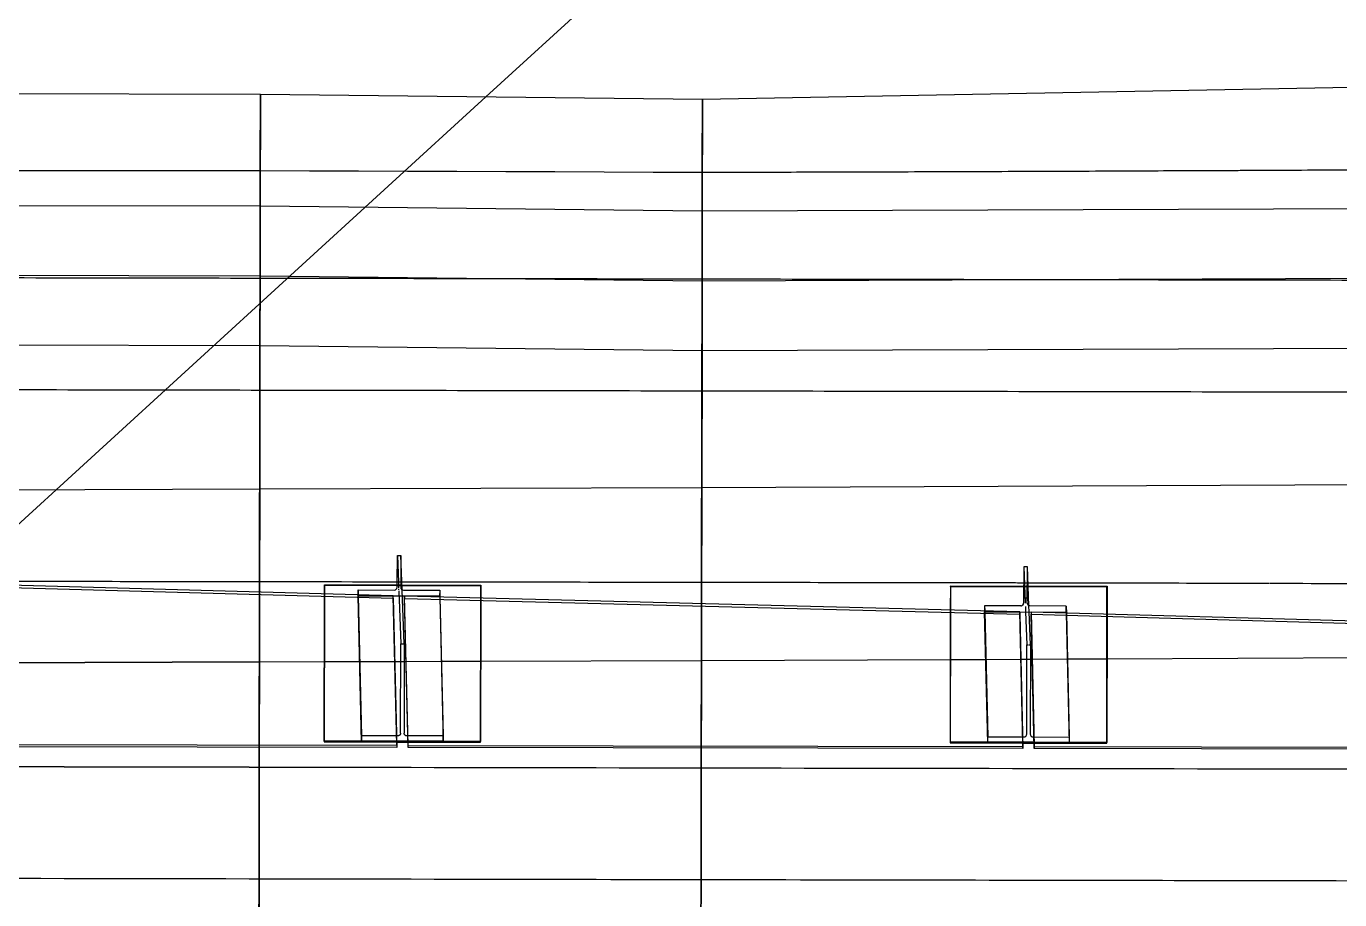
# Model space of a CAD drawing. Header units: metres. Extents: x -1161 to -1081, y 0 to 563.
# Drawn here: x -1097.02 to -1094.669, y 509.22 to 510.784 of the extents above; entities that cross this region are included whole.
import ezdxf

# ---------------------------------------------------------------- set-up
doc = ezdxf.new("R2010")
doc.units = ezdxf.units.M
doc.layers.add('A-GENM', color=7, linetype='Continuous', lineweight=35)

# ---------------------------------------------------------------- blocks, each defined once
blk = doc.blocks.new('CappingBeam_RS39A_CB04 - CappingBeam_RS39A_CB04-57951987-DRG-2873121 - DECK SLAB GENERAL ARRANGEMENT PLAN')
at = {"layer": 'A-GENM', "color": 253, "lineweight": 25, "true_color": 0xa3a3a3}
blk.add_open_spline([(109.4872, -4.711), (109.5435, -4.9245), (109.6562, -5.3515), (109.8816, -6.2056), (110.1633, -7.2733), (110.5014, -8.5546), (110.8394, -9.8358), (111.1775, -11.1169), (111.5155, -12.398), (111.7925, -13.4476), (111.9567, -14.0702), (112.0083, -14.2658)], degree=3, knots=[0, 0, 0, 0, 0.0208333, 0.0416667, 0.0833333, 0.125, 0.1666667, 0.2083333, 0.25, 0.2916667, 0.3107461, 0.3107461, 0.3107461, 0.3107461], dxfattribs=at)
at = {"layer": 'A-GENM', "color": 9, "lineweight": 25, "true_color": 0xbebebe}
for points in [[(110.5014, -8.5546), (110.6141, -8.9816), (110.7268, -9.4087), (110.8394, -9.8358)], [(110.8394, -9.8358), (110.9521, -10.2628), (111.0648, -10.6899), (111.1775, -11.1169)], [(111.1775, -11.1169), (111.2902, -11.544), (111.4028, -11.971), (111.5155, -12.398)]]:
    blk.add_open_spline(points, degree=3, dxfattribs=at)
blk = doc.blocks.new('StitchPour_RS39A_05 - StitchPour_RS39A_05-60503718-DRG-2873121 - DECK SLAB GENERAL ARRANGEMENT PLAN')
at = {"layer": 'A-GENM', "color": 253, "lineweight": 25, "true_color": 0xa3a3a3}
blk.add_open_spline([(109.2938, -4.762), (109.3502, -4.9756), (109.4629, -5.4027), (109.6883, -6.2568), (109.97, -7.3246), (110.3081, -8.6059), (110.6461, -9.8872), (110.9842, -11.1684), (111.3223, -12.4497), (111.5992, -13.4992), (111.7635, -14.1217), (111.815, -14.3171)], degree=3, knots=[0, 0, 0, 0, 0.0208333, 0.0416667, 0.0833333, 0.125, 0.1666667, 0.2083333, 0.25, 0.2916667, 0.3107322, 0.3107322, 0.3107322, 0.3107322], dxfattribs=at)
at = {"layer": 'A-GENM', "color": 9, "lineweight": 25, "true_color": 0xbebebe}
for points in [[(110.3081, -8.6059), (110.4208, -9.033), (110.5335, -9.4601), (110.6461, -9.8872)], [(110.6461, -9.8872), (110.6532, -9.9139), (110.6603, -9.9406), (110.6673, -9.9673)], [(110.8807, -10.7759), (110.9152, -10.9067), (110.9497, -11.0376), (110.9842, -11.1684)], [(110.9842, -11.1684), (111.0969, -11.5955), (111.2096, -12.0226), (111.3223, -12.4496)]]:
    blk.add_open_spline(points, degree=3, dxfattribs=at)
at = {"layer": 'A-GENM', "color": 253, "lineweight": 25, "true_color": 0xa3a3a3}
blk.add_open_spline([(110.6673, -9.9673), (110.7384, -10.2369), (110.8095, -10.5064), (110.8807, -10.7759)], degree=3, dxfattribs=at)
blk = doc.blocks.new('SCR_SW_4 - SCR_SW_4-66993695-DRG-2873121 - DECK SLAB GENERAL ARRANGEMENT PLAN')
at = {"layer": 'A-GENM', "color": 253, "lineweight": 25, "true_color": 0xa3a3a3}
for p, q in [((0.0067, 0.2675), (1.1004, 0.2963)), ((1.1004, 0.2924), (0.0067, 0.2635)), ((1.1004, 0.2963), (1.1004, 0.2924)), ((1.1004, 0.2963), (1.1024, 0.0059)), ((1.1025, -0.0039), (1.1004, 0.2924)), ((0, 0), (0.0067, 0.2672)), ((0.0067, 0.2635), (0, -0.004)), ((0.0067, 0.2635), (0.0067, 0.2675)), ((1.1024, 0), (0.0001, 0)), ((1.1024, 0.0059), (1.1025, 0)), ((1.1025, -0.0039), (1.1025, 0)), ((0, 0), (0, -0.004)), ((0, -0.004), (1.1025, -0.0039))]:
    blk.add_line(p, q, dxfattribs=at)
blk = doc.blocks.new('SCR_SW_5 - SCR_SW_5-66993696-DRG-2873121 - DECK SLAB GENERAL ARRANGEMENT PLAN')
at = {"layer": 'A-GENM', "color": 253, "lineweight": 25, "true_color": 0xa3a3a3}
for p, q in [((0.0061, 0.2411), (1.1077, 0.267)), ((1.1077, 0.263), (0.0061, 0.2371)), ((1.1009, 0), (1.1077, 0.267)), ((1.1009, -0.004), (1.1077, 0.263)), ((1.1077, 0.267), (1.1077, 0.263)), ((0.0061, 0.2371), (0, -0.0039)), ((0.0002, 0.0059), (0.0061, 0.2408)), ((0.0061, 0.2411), (0.0061, 0.2371)), ((0, 0), (0.0002, 0.0059)), ((0, -0.0039), (0, 0)), ((1.1009, 0), (0.0001, 0)), ((0, -0.0039), (1.1009, -0.004)), ((1.1009, -0.004), (1.1009, 0))]:
    blk.add_line(p, q, dxfattribs=at)
blk = doc.blocks.new('SCR_SW_6 - SCR_SW_6-66993697-DRG-2873121 - DECK SLAB GENERAL ARRANGEMENT PLAN')
at = {"layer": 'A-GENM', "color": 253, "lineweight": 25, "true_color": 0xa3a3a3}
for p, q in [((0.0053, 0.2117), (1.107, 0.2405)), ((1.107, 0.2366), (0.0053, 0.2077)), ((1.107, 0.2405), (1.101, 0)), ((1.101, -0.004), (1.107, 0.2366)), ((1.107, 0.2405), (1.107, 0.2366)), ((0.0053, 0.2077), (0.0053, 0.2117)), ((0.0053, 0.2077), (0, -0.004)), ((0.0053, 0.2114), (0.0002, 0.0059)), ((0.0002, 0.0059), (0, 0)), ((0, 0), (0, -0.004)), ((1.101, 0), (0.0001, 0)), ((0, -0.004), (1.101, -0.004)), ((1.101, 0), (1.101, -0.004))]:
    blk.add_line(p, q, dxfattribs=at)
blk = doc.blocks.new('POST_1780_1A_250UB - 1A-68650723-DRG-2873121 - DECK SLAB GENERAL ARRANGEMENT PLAN')
at = {"layer": 'A-GENM', "color": 253, "lineweight": 25, "true_color": 0xa3a3a3}
for p, q in [((-1096.3565, 509.7881), (-1096.3561, 509.8359)), ((-1096.3561, 509.836), (-1096.3497, 509.836)), ((-1096.3561, 509.8359), (-1096.3543, 509.7881)), ((-1096.3497, 509.8359), (-1096.3501, 509.7881)), ((-1096.3474, 509.7747), (-1096.3497, 509.8359)), ((-1096.3565, 509.7791), (-1096.3565, 509.7881)), ((-1096.3501, 509.7881), (-1096.3565, 509.7881)), ((-1096.3543, 509.7881), (-1096.3539, 509.7778)), ((-1096.3501, 509.7881), (-1096.3501, 509.7791)), ((-1096.4264, 509.7635), (-1096.4263, 509.7654)), ((-1096.4202, 509.5021), (-1096.4264, 509.7635)), ((-1096.3645, 509.7634), (-1096.4264, 509.7635)), ((-1096.4263, 509.7654), (-1096.4263, 509.7743)), ((-1096.4263, 509.7743), (-1096.4261, 509.7654)), ((-1096.4263, 509.7743), (-1096.3615, 509.7742)), ((-1096.4261, 509.7654), (-1096.4261, 509.7636)), ((-1096.4261, 509.7635), (-1096.4202, 509.5132)), ((-1096.2804, 509.7632), (-1096.3633, 509.7634)), ((-1096.3538, 509.776), (-1096.3538, 509.7748)), ((-1096.3537, 509.773), (-1096.3501, 509.6779)), ((-1096.3437, 509.6779), (-1096.3474, 509.7738)), ((-1096.3451, 509.7741), (-1096.2803, 509.774)), ((-1096.2803, 509.774), (-1096.2804, 509.7632)), ((-1096.2804, 509.7632), (-1096.2803, 509.7615)), ((-1096.2803, 509.774), (-1096.28, 509.7615)), ((-1096.2803, 509.7615), (-1096.2742, 509.5019)), ((-1096.28, 509.7615), (-1096.2742, 509.5129)), ((-1096.3504, 509.5181), (-1096.3501, 509.6779)), ((-1096.3501, 509.6779), (-1096.3477, 509.6779)), ((-1096.3469, 509.6779), (-1096.3437, 509.6779)), ((-1096.3437, 509.6779), (-1096.344, 509.5181)), ((-1096.4202, 509.5132), (-1096.4202, 509.5021)), ((-1096.3576, 509.5131), (-1096.4202, 509.5132)), ((-1096.3573, 509.502), (-1096.4202, 509.5021)), ((-1096.3554, 509.5131), (-1096.3576, 509.5131)), ((-1096.3373, 509.502), (-1096.3573, 509.502)), ((-1096.3375, 509.513), (-1096.339, 509.513)), ((-1096.2745, 509.5129), (-1096.3375, 509.513)), ((-1096.2742, 509.5019), (-1096.3373, 509.502)), ((-1096.2742, 509.5019), (-1096.2742, 509.5129))]:
    blk.add_line(p, q, dxfattribs=at)
for centre, start_param, end_param in [((-1096.3615, 509.7791), 4.686779, 6.257575), ((-1096.3451, 509.7791), 3.115983, 4.686779)]:
    blk.add_ellipse(centre, major_axis=(0.005, 0.00012), ratio=0.989154, start_param=start_param, end_param=end_param, dxfattribs=at)
for points in [[(-1096.3544, 509.5132), (-1096.3545, 509.5132), (-1096.3548, 509.5131), (-1096.3551, 509.5131), (-1096.3553, 509.5131), (-1096.3554, 509.5131)], [(-1096.3535, 509.5135), (-1096.3536, 509.5134), (-1096.3538, 509.5133), (-1096.3541, 509.5132), (-1096.3543, 509.5132), (-1096.3544, 509.5132)]]:
    blk.add_open_spline(points, degree=3, knots=[-1, -1, -1, -1, -0.571429, -0.285714, 0, 0, 0, 0], dxfattribs=at)
for points in [[(-1096.3518, 509.5146), (-1096.3521, 509.5143), (-1096.3526, 509.5139), (-1096.3532, 509.5136), (-1096.3535, 509.5135)], [(-1096.3504, 509.5181), (-1096.3504, 509.5177), (-1096.3505, 509.5168), (-1096.351, 509.5156), (-1096.3515, 509.5149), (-1096.3518, 509.5146)], [(-1096.3426, 509.5146), (-1096.3429, 509.5149), (-1096.3434, 509.5156), (-1096.3439, 509.5168), (-1096.344, 509.5177), (-1096.344, 509.5181)], [(-1096.3409, 509.5134), (-1096.3412, 509.5136), (-1096.3418, 509.5139), (-1096.3423, 509.5143), (-1096.3426, 509.5146)], [(-1096.339, 509.513), (-1096.3393, 509.5131), (-1096.34, 509.5131), (-1096.3406, 509.5133), (-1096.3409, 509.5134)]]:
    blk.add_open_spline(points, degree=3, dxfattribs=at)
blk = doc.blocks.new('POST_1600_1A_250UB - 1A-68650724-DRG-2873121 - DECK SLAB GENERAL ARRANGEMENT PLAN')
at = {"layer": 'A-GENM', "color": 253, "lineweight": 25, "true_color": 0xa3a3a3}
for p, q in [((-1095.2345, 509.8079), (-1095.2349, 509.7597)), ((-1095.2344, 509.8159), (-1095.2345, 509.8079)), ((-1095.228, 509.8158), (-1095.2344, 509.8159)), ((-1095.2344, 509.8159), (-1095.232, 509.7507)), ((-1095.2285, 509.7597), (-1095.2281, 509.8079)), ((-1095.2281, 509.8079), (-1095.228, 509.8158)), ((-1095.2254, 509.7461), (-1095.228, 509.8158)), ((-1095.2349, 509.7597), (-1095.2349, 509.7507)), ((-1095.2285, 509.7597), (-1095.2349, 509.7597)), ((-1095.2285, 509.7507), (-1095.2285, 509.7597)), ((-1095.2399, 509.7457), (-1095.3047, 509.7459)), ((-1095.3047, 509.7459), (-1095.3047, 509.7368)), ((-1095.3047, 509.7459), (-1095.3045, 509.7368)), ((-1095.3047, 509.7368), (-1095.3047, 509.7351)), ((-1095.3047, 509.7351), (-1095.2418, 509.735)), ((-1095.2992, 509.5001), (-1095.3047, 509.7351)), ((-1095.3045, 509.7368), (-1095.3045, 509.7351)), ((-1095.3045, 509.7351), (-1095.2992, 509.5112)), ((-1095.2418, 509.735), (-1095.1587, 509.7348)), ((-1095.238, 509.7461), (-1095.2389, 509.7458)), ((-1095.2364, 509.7472), (-1095.238, 509.7461)), ((-1095.2317, 509.7447), (-1095.2314, 509.7349)), ((-1095.2314, 509.7349), (-1095.2291, 509.6759)), ((-1095.2254, 509.7461), (-1095.227, 509.7472)), ((-1095.2235, 509.7457), (-1095.2254, 509.7461)), ((-1095.225, 509.7349), (-1095.2254, 509.7457)), ((-1095.2227, 509.6759), (-1095.225, 509.7349)), ((-1095.1587, 509.7456), (-1095.2235, 509.7457)), ((-1095.1587, 509.7348), (-1095.1587, 509.7456)), ((-1095.1587, 509.7456), (-1095.1584, 509.7329)), ((-1095.1587, 509.7348), (-1095.1587, 509.7329)), ((-1095.1587, 509.7329), (-1095.1532, 509.4999)), ((-1095.1584, 509.7329), (-1095.1532, 509.5109)), ((-1095.2294, 509.5162), (-1095.2291, 509.6759)), ((-1095.2291, 509.6759), (-1095.2268, 509.6759)), ((-1095.2257, 509.6759), (-1095.2227, 509.6759)), ((-1095.2227, 509.6759), (-1095.223, 509.5161)), ((-1095.2992, 509.5001), (-1095.2992, 509.5112)), ((-1095.2992, 509.5112), (-1095.2366, 509.5111)), ((-1095.2363, 509.5), (-1095.2992, 509.5001)), ((-1095.2366, 509.5111), (-1095.2344, 509.5111)), ((-1095.2163, 509.5), (-1095.2363, 509.5)), ((-1095.2344, 509.5111), (-1095.2334, 509.5112)), ((-1095.2334, 509.5112), (-1095.2325, 509.5115)), ((-1095.2325, 509.5115), (-1095.2309, 509.5126)), ((-1095.2216, 509.5126), (-1095.2199, 509.5115)), ((-1095.2199, 509.5115), (-1095.218, 509.5111)), ((-1095.218, 509.5111), (-1095.2166, 509.5111)), ((-1095.2166, 509.5111), (-1095.1535, 509.5109)), ((-1095.1532, 509.4999), (-1095.2163, 509.5)), ((-1095.1532, 509.5109), (-1095.1532, 509.4999))]:
    blk.add_line(p, q, dxfattribs=at)
for centre, start_param, end_param in [((-1095.2399, 509.7507), 4.687085, 4.78717), ((-1095.2399, 509.7507), 4.78717, 4.887255), ((-1095.2399, 509.7507), 5.472472, 6.257893), ((-1095.2235, 509.7507), 3.116277, 3.901699)]:
    blk.add_ellipse(centre, major_axis=(0.005, 0.00012), ratio=0.989156, start_param=start_param, end_param=end_param, dxfattribs=at)
for points in [[(-1095.2309, 509.5126), (-1095.2304, 509.5131), (-1095.2297, 509.5142), (-1095.2294, 509.5155), (-1095.2294, 509.5162)], [(-1095.223, 509.5161), (-1095.223, 509.5155), (-1095.2227, 509.5142), (-1095.222, 509.513), (-1095.2216, 509.5126)]]:
    blk.add_open_spline(points, degree=3, dxfattribs=at)
blk = doc.blocks.new('PLATE ph - PLATE ph-V12-DRG-2873121 - DECK SLAB GENERAL ARRANGEMENT PLAN')
at = {"layer": 'A-GENM', "color": 253, "lineweight": 25, "true_color": 0xa3a3a3}
for p, q in [((-1096.4867, 509.7822), (-1096.4868, 509.7671)), ((-1096.4867, 509.7822), (-1096.4865, 509.7837)), ((-1096.3565, 509.7819), (-1096.4867, 509.7822)), ((-1096.4865, 509.7671), (-1096.4865, 509.7837)), ((-1096.4865, 509.7837), (-1096.3565, 509.7834)), ((-1096.3565, 509.7834), (-1096.3501, 509.7834)), ((-1096.3501, 509.7819), (-1096.3565, 509.7819)), ((-1096.3501, 509.7834), (-1096.3488, 509.7834)), ((-1096.3487, 509.7819), (-1096.3501, 509.7819)), ((-1096.3477, 509.7834), (-1096.2065, 509.7831)), ((-1096.2067, 509.7816), (-1096.3477, 509.7819)), ((-1096.2068, 509.7596), (-1096.2067, 509.7816)), ((-1096.2065, 509.7831), (-1096.2067, 509.7816)), ((-1096.2065, 509.7831), (-1096.2066, 509.7596)), ((-1096.4868, 509.7671), (-1096.4872, 509.5023)), ((-1096.487, 509.5038), (-1096.4865, 509.7671)), ((-1096.2072, 509.5017), (-1096.2068, 509.7596)), ((-1096.2066, 509.7596), (-1096.207, 509.5032)), ((-1096.487, 509.5038), (-1096.4872, 509.5023)), ((-1096.4872, 509.5023), (-1096.3573, 509.502)), ((-1096.4203, 509.5036), (-1096.487, 509.5038)), ((-1096.3573, 509.5035), (-1096.4203, 509.5036)), ((-1096.3373, 509.5035), (-1096.3573, 509.5035)), ((-1096.3573, 509.502), (-1096.3373, 509.502)), ((-1096.2743, 509.5034), (-1096.3373, 509.5035)), ((-1096.3373, 509.502), (-1096.2072, 509.5017)), ((-1096.2072, 509.5032), (-1096.2743, 509.5034)), ((-1096.2072, 509.5017), (-1096.207, 509.5032))]:
    blk.add_line(p, q, dxfattribs=at)
blk = doc.blocks.new('PLATE ph - PLATE ph-V13-DRG-2873121 - DECK SLAB GENERAL ARRANGEMENT PLAN')
at = {"layer": 'A-GENM', "color": 253, "lineweight": 25, "true_color": 0xa3a3a3}
for p, q in [((-1095.3657, 509.7802), (-1095.3658, 509.7384)), ((-1095.3657, 509.7802), (-1095.3655, 509.7817)), ((-1095.2347, 509.7799), (-1095.3657, 509.7802)), ((-1095.3656, 509.7383), (-1095.3655, 509.7817)), ((-1095.3655, 509.7817), (-1095.2347, 509.7814)), ((-1095.2347, 509.7814), (-1095.2283, 509.7814)), ((-1095.2283, 509.7799), (-1095.2347, 509.7799)), ((-1095.2267, 509.7814), (-1095.0855, 509.7811)), ((-1095.0857, 509.7796), (-1095.2267, 509.7799)), ((-1095.0858, 509.7309), (-1095.0857, 509.7796)), ((-1095.0855, 509.7811), (-1095.0857, 509.7796)), ((-1095.0855, 509.7811), (-1095.0856, 509.7309)), ((-1095.3658, 509.7384), (-1095.3662, 509.5003)), ((-1095.366, 509.5018), (-1095.3656, 509.7383)), ((-1095.0862, 509.4997), (-1095.0858, 509.7309)), ((-1095.0856, 509.7309), (-1095.086, 509.5012)), ((-1095.366, 509.5018), (-1095.3662, 509.5003)), ((-1095.3662, 509.5003), (-1095.2363, 509.5)), ((-1095.2993, 509.5016), (-1095.366, 509.5018)), ((-1095.2364, 509.5015), (-1095.2993, 509.5016)), ((-1095.2163, 509.5015), (-1095.2364, 509.5015)), ((-1095.2363, 509.5), (-1095.2163, 509.5)), ((-1095.1533, 509.5014), (-1095.2163, 509.5015)), ((-1095.2163, 509.5), (-1095.0862, 509.4997)), ((-1095.0862, 509.5012), (-1095.1533, 509.5014)), ((-1095.0862, 509.4997), (-1095.086, 509.5012))]:
    blk.add_line(p, q, dxfattribs=at)
blk = doc.blocks.new('Top of Pavement - RL A - Top of Pavement - RL A-68818558-DRG-2873121 - DECK SLAB GENERAL ARRANGEMENT PLAN')
at = {"layer": 'A-GENM', "color": 9, "lineweight": 25, "true_color": 0xbebebe}
blk.add_open_spline([(112.854, -14.041), (112.8153, -13.8942), (112.7207, -13.5358), (112.5703, -12.9658), (112.4029, -12.3311), (112.2354, -11.6964), (112.0679, -11.0617), (111.9004, -10.427), (111.733, -9.7923), (111.5655, -9.1576), (111.398, -8.5228), (111.2305, -7.8881), (111.063, -7.2534), (110.8955, -6.6187), (110.756, -6.0897), (110.6443, -5.6666), (110.5606, -5.3492), (110.4768, -5.0318), (110.4011, -4.7447), (110.3532, -4.5633), (110.3333, -4.4877)], degree=3, knots=[0.26957257, 0.26957257, 0.26957257, 0.26957257, 0.27272727, 0.27727273, 0.28181818, 0.28636364, 0.29090909, 0.29545455, 0.3, 0.30454545, 0.30909091, 0.31363636, 0.31818182, 0.32272727, 0.32727273, 0.32954545, 0.33181818, 0.33409091, 0.33636364, 0.33798706, 0.33798706, 0.33798706, 0.33798706], dxfattribs=at)
for points in [[(110.5339, -6.0316), (110.5898, -6.2431), (110.7014, -6.6663), (110.8689, -7.301), (111.0364, -7.9357), (111.2038, -8.5704), (111.3713, -9.2051), (111.483, -9.6282), (111.5388, -9.8398)], [(111.5388, -9.8398), (111.5946, -10.0514), (111.7063, -10.4745), (111.8737, -11.1092), (112.0412, -11.7438), (112.2087, -12.3785), (112.3761, -13.0132), (112.4878, -13.4363), (112.5436, -13.6479)]]:
    blk.add_open_spline(points, degree=3, dxfattribs=at)
blk = doc.blocks.new('T2DPAA-T2D-C3S-RS-M3D-100334_rvt-1-DRG-2873121 - DECK SLAB GENERAL ARRANGEMENT PLAN')
at = {"layer": 'A-GENM', "color": 254, "lineweight": 25, "true_color": 0xd1d1d1}
for p, q in [((-1095.952, 510.8819), (-1096.1975, 510.6574)), ((-1096.1975, 510.6574), (-1097.1463, 509.7896)), ((-1095.8121, 509.4558), (-1095.8123, 509.3563)), ((-1095.8123, 509.3563), (-1095.8124, 509.2558)), ((-1095.8124, 509.2558), (-1095.8127, 509.1232)), ((-1095.8127, 509.1232), (-1095.8124, 509.2558))]:
    blk.add_line(p, q, dxfattribs=at)
at = {"layer": 'A-GENM', "color": 253, "lineweight": 25, "true_color": 0xa3a3a3}
for p, q in [((-1101.3812, 510.6736), (-1096.6013, 510.662)), ((-1095.8099, 510.6531), (-1094.2012, 510.6831)), ((-1096.6013, 510.662), (-1096.6016, 510.462)), ((-1096.6016, 510.462), (-1096.6013, 510.662)), ((-1096.6015, 510.5347), (-1096.6013, 510.662)), ((-1096.6013, 510.662), (-1096.6015, 510.5347)), ((-1096.6013, 510.662), (-1095.8099, 510.6531)), ((-1095.8103, 510.4531), (-1095.8099, 510.6531)), ((-1095.8099, 510.6531), (-1095.8103, 510.4531)), ((-1095.8099, 510.6531), (-1095.8102, 510.5318)), ((-1095.8102, 510.5318), (-1095.8099, 510.6531)), ((-1096.6015, 510.5249), (-1096.6015, 510.5347)), ((-1096.6015, 510.5347), (-1096.6015, 510.5249)), ((-1095.8102, 510.5318), (-1095.8102, 510.5219)), ((-1095.8102, 510.5219), (-1095.8102, 510.5318)), ((-1096.5136, 510.5246), (-1096.6015, 510.5249)), ((-1096.4257, 510.5242), (-1096.5136, 510.5246)), ((-1096.3377, 510.5239), (-1096.4257, 510.5242)), ((-1096.2498, 510.5235), (-1096.3377, 510.5239)), ((-1096.1619, 510.5232), (-1096.2498, 510.5235)), ((-1101.3816, 510.4736), (-1096.6016, 510.462)), ((-1096.6016, 510.462), (-1096.6018, 510.337)), ((-1096.6018, 510.337), (-1096.6016, 510.462)), ((-1096.6016, 510.462), (-1095.8103, 510.4531)), ((-1095.8105, 510.3281), (-1095.8103, 510.4531)), ((-1095.8103, 510.4531), (-1095.8105, 510.3281)), ((-1095.8103, 510.4531), (-1094.2016, 510.4592)), ((-1095.8104, 510.376), (-1095.8106, 510.2888)), ((-1101.3818, 510.3486), (-1096.6018, 510.337)), ((-1096.6018, 510.337), (-1096.6021, 510.212)), ((-1096.6021, 510.212), (-1096.6018, 510.337)), ((-1096.6018, 510.337), (-1095.8105, 510.3281)), ((-1095.8107, 510.2031), (-1095.8105, 510.3281)), ((-1095.8105, 510.3281), (-1095.8107, 510.2031)), ((-1095.8105, 510.3281), (-1094.2018, 510.3342)), ((-1095.8106, 510.2888), (-1095.8109, 510.1421)), ((-1101.382, 510.2236), (-1096.6021, 510.212)), ((-1096.6021, 510.212), (-1096.6025, 509.9555)), ((-1096.6025, 509.9555), (-1096.6021, 510.212)), ((-1096.6021, 510.212), (-1095.8107, 510.2031)), ((-1095.8112, 509.9578), (-1095.8107, 510.2031)), ((-1095.8107, 510.2031), (-1095.8112, 509.9578)), ((-1095.8107, 510.2031), (-1094.2021, 510.2092)), ((-1101.0621, 509.9367), (-1096.6025, 509.9555)), ((-1101.0621, 509.9367), (-1096.6025, 509.9555)), ((-1096.6025, 509.9555), (-1096.6028, 509.7704)), ((-1096.6028, 509.7704), (-1096.6025, 509.9555)), ((-1096.6025, 509.9555), (-1095.8112, 509.9578)), ((-1096.6025, 509.9555), (-1095.8112, 509.9578)), ((-1095.8116, 509.7496), (-1095.8112, 509.9578)), ((-1095.8112, 509.9578), (-1095.8116, 509.7496)), ((-1095.8112, 509.9578), (-1094.2025, 509.9647)), ((-1095.8112, 509.9578), (-1094.2025, 509.9647)), ((-1096.6028, 509.7704), (-1096.6031, 509.6456)), ((-1096.6031, 509.6456), (-1096.6028, 509.7704)), ((-1095.8117, 509.648), (-1095.8116, 509.7496)), ((-1095.8116, 509.7496), (-1095.8117, 509.648)), ((-1097.3292, 509.6426), (-1096.6031, 509.6456)), ((-1096.6031, 509.6456), (-1097.3292, 509.6426)), ((-1096.6031, 509.6456), (-1096.6033, 509.4926)), ((-1096.6033, 509.4926), (-1096.6031, 509.6456)), ((-1096.6031, 509.6456), (-1096.487, 509.646)), ((-1096.6031, 509.6456), (-1096.487, 509.646)), ((-1096.487, 509.646), (-1096.4236, 509.6461)), ((-1096.487, 509.646), (-1096.4236, 509.6461)), ((-1096.4236, 509.6461), (-1096.3607, 509.6463)), ((-1096.4236, 509.6461), (-1096.3607, 509.6463)), ((-1096.3607, 509.6463), (-1096.347, 509.6464)), ((-1096.3607, 509.6463), (-1096.347, 509.6464)), ((-1096.3463, 509.6464), (-1096.3438, 509.6464)), ((-1096.3463, 509.6464), (-1096.3438, 509.6464)), ((-1096.3438, 509.6464), (-1096.3407, 509.6464)), ((-1096.3438, 509.6464), (-1096.3407, 509.6464)), ((-1096.3407, 509.6464), (-1096.2776, 509.6466)), ((-1096.3407, 509.6464), (-1096.2776, 509.6466)), ((-1096.2773, 509.6466), (-1096.207, 509.6468)), ((-1096.2773, 509.6466), (-1096.207, 509.6468)), ((-1096.207, 509.6468), (-1095.8117, 509.648)), ((-1096.207, 509.6468), (-1095.8117, 509.648)), ((-1095.812, 509.4912), (-1095.8117, 509.648)), ((-1095.8117, 509.648), (-1095.812, 509.4912)), ((-1095.8117, 509.648), (-1095.366, 509.6499)), ((-1095.8117, 509.648), (-1095.366, 509.6499)), ((-1095.366, 509.6499), (-1095.3028, 509.6501)), ((-1095.366, 509.6499), (-1095.3028, 509.6501)), ((-1095.3028, 509.6501), (-1095.2399, 509.6504)), ((-1095.3028, 509.6501), (-1095.2399, 509.6504)), ((-1095.2399, 509.6504), (-1095.2262, 509.6505)), ((-1095.2399, 509.6504), (-1095.2262, 509.6505)), ((-1095.2253, 509.6505), (-1095.2228, 509.6505)), ((-1095.2253, 509.6505), (-1095.2228, 509.6505)), ((-1095.2228, 509.6505), (-1095.2198, 509.6505)), ((-1095.2228, 509.6505), (-1095.2198, 509.6505)), ((-1095.2198, 509.6505), (-1095.1568, 509.6508)), ((-1095.2198, 509.6505), (-1095.1568, 509.6508)), ((-1095.1565, 509.6508), (-1095.086, 509.6511)), ((-1095.1565, 509.6508), (-1095.086, 509.6511)), ((-1095.086, 509.6511), (-1094.245, 509.6547)), ((-1095.086, 509.6511), (-1094.245, 509.6547)), ((-1096.6033, 509.5384), (-1096.6033, 509.4926)), ((-1096.6034, 509.4572), (-1096.6033, 509.4926)), ((-1096.6033, 509.4926), (-1096.6034, 509.4572)), ((-1096.6033, 509.4926), (-1096.6034, 509.4572)), ((-1096.6034, 509.4572), (-1096.6033, 509.4926)), ((-1095.8121, 509.4558), (-1095.812, 509.4912)), ((-1095.812, 509.4912), (-1095.8121, 509.4558))]:
    blk.add_line(p, q, dxfattribs=at)
at = {"layer": 'A-GENM', "color": 9, "lineweight": 25, "true_color": 0xbebebe}
for p, q in [((-1095.8102, 510.5219), (-1095.8104, 510.376)), ((-1095.8104, 510.376), (-1095.8102, 510.5219)), ((-1095.811, 510.0557), (-1095.8109, 510.1421)), ((-1095.8114, 509.8225), (-1095.811, 510.0557)), ((-1095.8116, 509.7496), (-1095.8114, 509.8225)), ((-1095.8116, 509.7496), (-1095.8118, 509.5894)), ((-1095.8118, 509.5894), (-1095.8116, 509.7496)), ((-1095.8118, 509.5894), (-1095.812, 509.4912)), ((-1095.812, 509.4912), (-1095.8118, 509.5894)), ((-1095.812, 509.4912), (-1095.8121, 509.4558)), ((-1095.8121, 509.4558), (-1095.812, 509.4912)), ((-1096.6034, 509.4572), (-1096.6038, 509.2572)), ((-1096.6038, 509.2572), (-1096.6034, 509.4572)), ((-1096.6036, 509.374), (-1096.6034, 509.4572)), ((-1096.6034, 509.4572), (-1096.6036, 509.374)), ((-1095.8124, 509.2558), (-1095.8121, 509.4558)), ((-1095.8121, 509.4558), (-1095.8124, 509.2558)), ((-1096.6038, 509.2572), (-1096.6036, 509.374)), ((-1096.6036, 509.374), (-1096.6038, 509.2572)), ((-1096.6038, 509.2572), (-1096.6041, 509.0451)), ((-1096.6041, 509.0451), (-1096.6038, 509.2572)), ((-1095.8135, 508.6558), (-1095.8124, 509.2558)), ((-1095.8124, 509.2558), (-1095.8135, 508.6558))]:
    blk.add_line(p, q, dxfattribs=at)
at = {"layer": 'A-GENM', "color": 253, "lineweight": 25, "true_color": 0xa3a3a3, "flags": 128}
for points in [[(-1096.6028, 509.7704), (-1096.6027, 509.8672), (-1096.6024, 510.0316), (-1096.6021, 510.196), (-1096.6018, 510.3605), (-1096.6015, 510.5249)], [(-1096.6015, 510.5249), (-1096.6018, 510.3605), (-1096.6021, 510.196), (-1096.6024, 510.0316), (-1096.6027, 509.8672), (-1096.6028, 509.7704)], [(-1095.8109, 510.1421), (-1095.8106, 510.2888), (-1095.8104, 510.376)], [(-1096.6033, 509.4926), (-1096.6033, 509.5384), (-1096.603, 509.7028), (-1096.6028, 509.7704)], [(-1096.6028, 509.7704), (-1096.603, 509.7028), (-1096.6033, 509.5384)]]:
    blk.add_lwpolyline(points, dxfattribs=at)
at = {"layer": 'A-GENM', "color": 9, "lineweight": 25, "true_color": 0xbebebe, "flags": 128}
for points in [[(-1095.8102, 510.5219), (-1095.8981, 510.5222), (-1095.986, 510.5225), (-1096.074, 510.5229), (-1096.1619, 510.5232)], [(-1095.8109, 510.1421), (-1095.811, 510.0557), (-1095.8114, 509.8225), (-1095.8116, 509.7496)], [(-1096.6041, 509.0451), (-1096.6038, 509.2095), (-1096.6038, 509.2572)], [(-1096.6038, 509.2572), (-1096.6038, 509.2095), (-1096.6041, 509.0451)]]:
    blk.add_lwpolyline(points, dxfattribs=at)
at = {"layer": 'A-GENM', "color": 254, "lineweight": 25, "true_color": 0xd1d1d1, "flags": 128}
blk.add_lwpolyline([(-1095.8124, 509.2558), (-1095.8123, 509.3563), (-1095.8121, 509.4558)], dxfattribs=at)
at = {"layer": 'A-GENM', "color": 253, "lineweight": 25, "true_color": 0xa3a3a3}
for points in [[(-1096.6015, 510.5249), (-1096.7785, 510.525), (-1096.9556, 510.5251), (-1097.1326, 510.5253)], [(-1095.7105, 510.5221), (-1095.7321, 510.522), (-1095.7536, 510.522), (-1095.7752, 510.5219)], [(-1094.9164, 510.5249), (-1094.9424, 510.5248), (-1094.9683, 510.5247), (-1094.9942, 510.5246)], [(-1094.8509, 510.5252), (-1094.8722, 510.5251), (-1094.8935, 510.525), (-1094.9147, 510.5249)], [(-1094.7377, 510.5258), (-1094.7702, 510.5257), (-1094.8028, 510.5255), (-1094.8353, 510.5253)], [(-1094.559, 510.5268), (-1094.6185, 510.5265), (-1094.6781, 510.5261), (-1094.7377, 510.5258)]]:
    blk.add_open_spline(points, degree=3, dxfattribs=at)
at = {"layer": 'A-GENM', "color": 9, "lineweight": 25, "true_color": 0xbebebe}
for points in [[(-1095.7752, 510.5219), (-1095.7868, 510.5219), (-1095.7985, 510.5219), (-1095.8102, 510.5219)], [(-1095.6314, 510.5223), (-1095.6578, 510.5222), (-1095.6842, 510.5222), (-1095.7105, 510.5221)], [(-1095.4527, 510.5228), (-1095.5123, 510.5226), (-1095.5718, 510.5224), (-1095.6314, 510.5223)], [(-1095.2739, 510.5234), (-1095.3335, 510.5232), (-1095.3931, 510.523), (-1095.4527, 510.5228)], [(-1095.0952, 510.5241), (-1095.1548, 510.5239), (-1095.2144, 510.5236), (-1095.2739, 510.5234)], [(-1094.9942, 510.5246), (-1095.0279, 510.5244), (-1095.0615, 510.5243), (-1095.0952, 510.5241)], [(-1094.9147, 510.5249), (-1094.9153, 510.5249), (-1094.9159, 510.5249), (-1094.9164, 510.5249)], [(-1094.8353, 510.5253), (-1094.8405, 510.5253), (-1094.8457, 510.5253), (-1094.8509, 510.5252)], [(-1096.3501, 509.7885), (-1096.3522, 509.7885), (-1096.3544, 509.7885), (-1096.3565, 509.7885)], [(-1096.3489, 509.7885), (-1096.3493, 509.7885), (-1096.3497, 509.7885), (-1096.35, 509.7885)], [(-1095.2347, 509.7868), (-1095.2445, 509.7868), (-1095.2544, 509.7868), (-1095.2642, 509.7869)], [(-1095.2283, 509.7868), (-1095.2304, 509.7868), (-1095.2325, 509.7868), (-1095.2347, 509.7868)], [(-1094.7947, 509.7858), (-1094.9388, 509.7862), (-1095.0829, 509.7865), (-1095.2269, 509.7868)]]:
    blk.add_open_spline(points, degree=3, dxfattribs=at)
for points, knots in [([(-1096.3565, 509.7885), (-1096.4629, 509.7886), (-1096.7262, 509.789), (-1096.9895, 509.7894), (-1097.1463, 509.7896)], [0.8134865, 0.8134865, 0.8134865, 0.8134865, 0.8888889, 1, 1, 1, 1]), ([(-1095.2642, 509.7869), (-1095.4211, 509.7871), (-1095.7348, 509.7876), (-1096.096, 509.7881), (-1096.3004, 509.7884), (-1096.3479, 509.7885)], [0.5555556, 0.5555556, 0.5555556, 0.5555556, 0.6666667, 0.7777778, 0.81146, 0.81146, 0.81146, 0.81146]), ([(-1094.1128, 509.7837), (-1094.1829, 509.7839), (-1094.4099, 509.7847), (-1094.6369, 509.7854), (-1094.7937, 509.7858)], [0.2836288, 0.2836288, 0.2836288, 0.2836288, 0.3333333, 0.4444444, 0.4444444, 0.4444444, 0.4444444])]:
    blk.add_open_spline(points, degree=3, knots=knots, dxfattribs=at)
at = {"layer": 'A-GENM', "color": 253, "lineweight": 25, "true_color": 0xa3a3a3, "rotation": 75.11694444444437}
for name in ['Top of Pavement - RL A - Top of Pavement - RL A-68818558-DRG-2873121 - DECK SLAB GENERAL ARRANGEMENT PLAN', 'CappingBeam_RS39A_CB04 - CappingBeam_RS39A_CB04-57951987-DRG-2873121 - DECK SLAB GENERAL ARRANGEMENT PLAN', 'StitchPour_RS39A_05 - StitchPour_RS39A_05-60503718-DRG-2873121 - DECK SLAB GENERAL ARRANGEMENT PLAN']:
    blk.add_blockref(name, (-1134.0578, 404.8616), dxfattribs=at)
at = {"layer": 'A-GENM', "color": 253, "lineweight": 25, "true_color": 0xa3a3a3}
for name in ['POST_1780_1A_250UB - 1A-68650723-DRG-2873121 - DECK SLAB GENERAL ARRANGEMENT PLAN', 'POST_1600_1A_250UB - 1A-68650724-DRG-2873121 - DECK SLAB GENERAL ARRANGEMENT PLAN', 'PLATE ph - PLATE ph-V12-DRG-2873121 - DECK SLAB GENERAL ARRANGEMENT PLAN', 'PLATE ph - PLATE ph-V13-DRG-2873121 - DECK SLAB GENERAL ARRANGEMENT PLAN']:
    blk.add_blockref(name, (0, 0), dxfattribs=at)
at = {"layer": 'A-GENM', "color": 253, "lineweight": 25, "true_color": 0xa3a3a3, "extrusion": (0, 0, -1)}
for name, p, rotation in [('SCR_SW_4 - SCR_SW_4-66993695-DRG-2873121 - DECK SLAB GENERAL ARRANGEMENT PLAN', (1096.3571, 509.4961), 0.1018919239195572), ('SCR_SW_5 - SCR_SW_5-66993696-DRG-2873121 - DECK SLAB GENERAL ARRANGEMENT PLAN', (1095.2361, 509.4941), 0.1019004668239281), ('SCR_SW_6 - SCR_SW_6-66993697-DRG-2873121 - DECK SLAB GENERAL ARRANGEMENT PLAN', (1094.1151, 509.4922), 0.1018999999593947)]:
    blk.add_blockref(name, p, dxfattribs=dict(at, rotation=rotation))

msp = doc.modelspace()

# ---------------------------------------------------------------- block references
at = {"lineweight": 5}
msp.add_blockref('T2DPAA-T2D-C3S-RS-M3D-100334_rvt-1-DRG-2873121 - DECK SLAB GENERAL ARRANGEMENT PLAN', (0, 0), dxfattribs=at)

doc.saveas('drawing.dxf')
